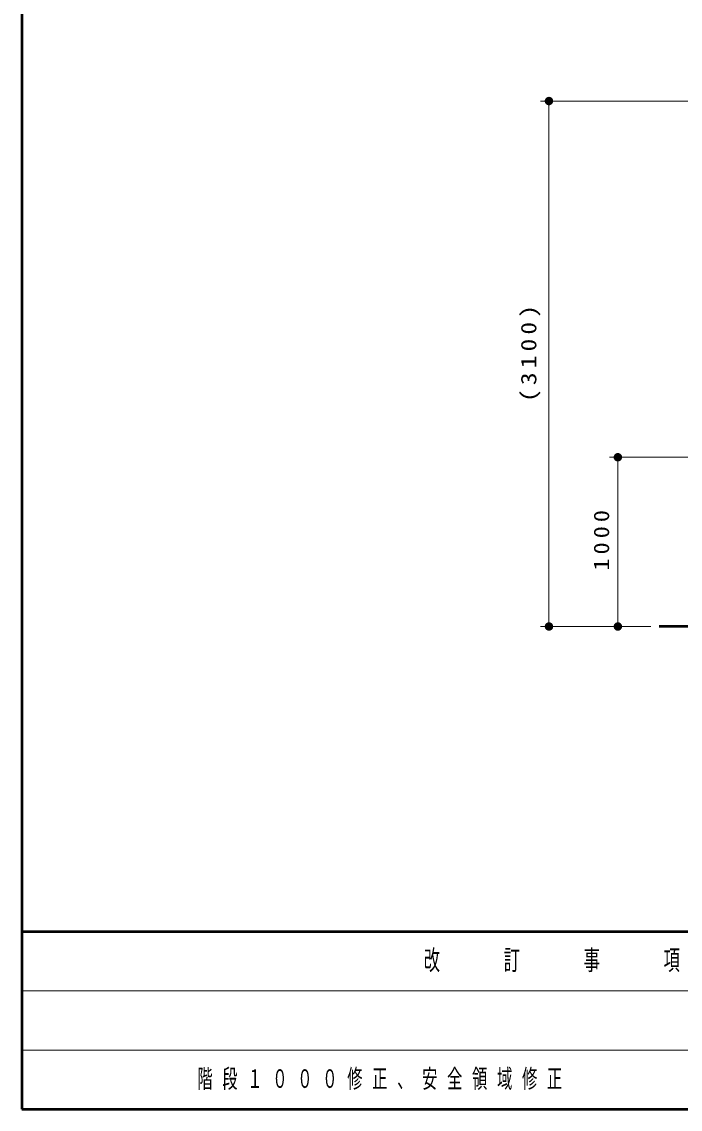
# Model space of a CAD drawing. Units: millimetres on the paper, scale 1:50. Extents: x -365 to 0, y -594 to 257.
# Drawn here: x -365 to -287.2, y -297 to -168.5 of the extents above; entities that cross this region are included whole.
import ezdxf

# ---------------------------------------------------------------- set-up
doc = ezdxf.new("R2010")
doc.units = ezdxf.units.MM
doc.layers.add('LY_1', color=140, linetype='Continuous', lineweight=50)
doc.styles.add('ＭＳ ゴシック', font='')
doc.styles.get('ＭＳ ゴシック').set_extended_font_data('MS Gothic')

# ---------------------------------------------------------------- blocks, each defined once
blk = doc.blocks.new('filled_dot')
at = {"color": 0, "linetype": 'Continuous', "lineweight": -2, "const_width": 1.25}
blk.add_lwpolyline([(-0.625, 0, 1), (0.625, 0, 1)], format="xyb", close=True, dxfattribs=at)

msp = doc.modelspace()

# ---------------------------------------------------------------- linework, layer by layer
at = {"layer": 'LY_1', "color": 7}
for p, q in [((-365, -40), (-365, -297)), ((-215.491, -239.959), (-289.673, -239.959)), ((-365, -276), (0, -276)), ((-365, -297), (0, -297))]:
    msp.add_line(p, q, dxfattribs=at)
at = {"layer": 'LY_1', "color": 7, "lineweight": 13}
for p, q in [((-242.878, -177.869), (-303.701, -177.869)), ((-302.701, -239.959), (-302.701, -177.869)), ((-249.719, -219.959), (-295.559, -219.959)), ((-294.559, -219.959), (-294.559, -239.959)), ((-290.673, -239.959), (-303.701, -239.959)), ((-365, -283), (-238.5, -283)), ((-365, -290), (-238.5, -290))]:
    msp.add_line(p, q, dxfattribs=at)

# ---------------------------------------------------------------- block references
at = {"layer": 'LY_1', "color": 7, "lineweight": 13, "xscale": 0.4, "yscale": 0.4}
for p, rotation in [((-302.701, -177.869), 270), ((-294.559, -219.959), 270), ((-302.701, -239.959), 90), ((-294.559, -239.959), 90)]:
    msp.add_blockref('filled_dot', p, dxfattribs=dict(at, rotation=rotation))

# ---------------------------------------------------------------- texts
at = {"layer": 'LY_1', "color": 7, "char_height": 1.833, "attachment_point": 8, "rotation": 90, "style": 'ＭＳ ゴシック'}
for s, insert in [('\\T1.33;\\W1.2;(3100)', (-303.701, -207.456)), ('\\T1.33;\\W1.15;1000', (-295.559, -229.537))]:
    msp.add_mtext(s, dxfattribs=dict(at, insert=insert))
at = {"layer": 'LY_1', "color": 7, "style": 'ＭＳ ゴシック'}
for s, insert, char_height, attachment_point in [('\\T1.64;\\W0.6;改\u3000\u3000訂\u3000\u3000事\u3000\u3000項', (-301.75, -279.5), 2.346, 5), ('\\T1.64;\\W0.6;階段１０００修正、安全領域修正', (-344.25, -293.5), 2.199, 4)]:
    msp.add_mtext(s, dxfattribs=dict(at, insert=insert, char_height=char_height, attachment_point=attachment_point))

doc.saveas('drawing.dxf')
